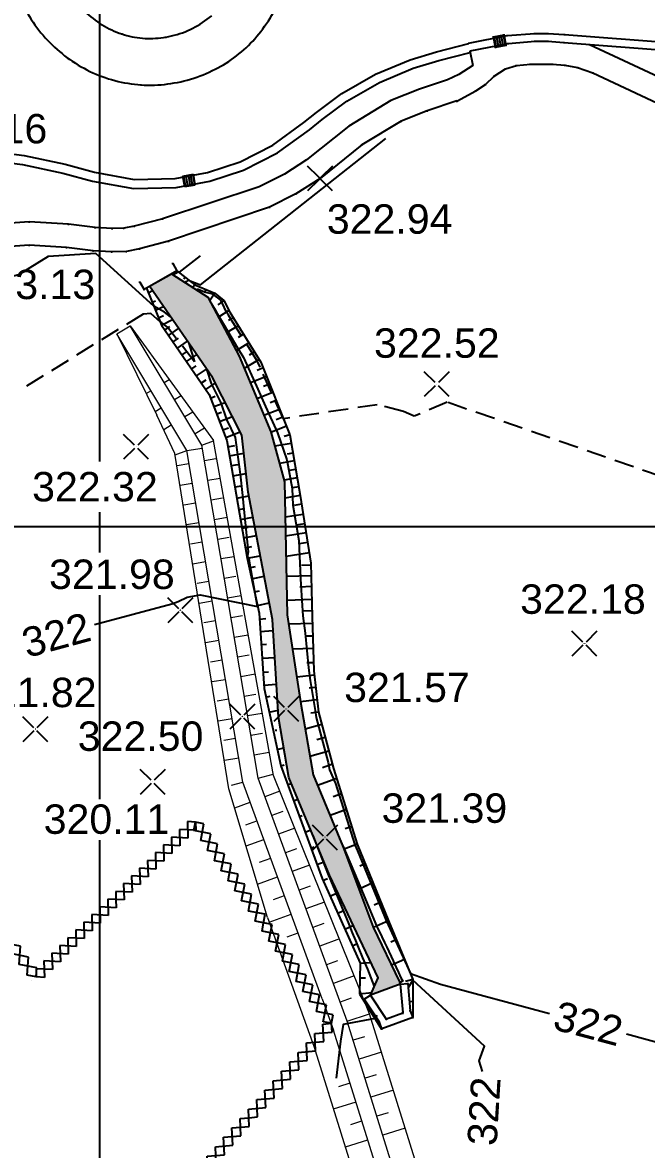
# Model space of a CAD drawing. Extents: x 109417 to 110207, y -57085 to -56659.
# Drawn here: x 109697 to 109736.8, y -56916.4 to -56844.6 of the extents above; entities that cross this region are included whole.
import ezdxf
from ezdxf.enums import TextEntityAlignment as Align

# ---------------------------------------------------------------- set-up
doc = ezdxf.new("R2010")
doc.units = 0
doc.header["$MEASUREMENT"] = 0
doc.linetypes.add('TRATTEGGIATA2', pattern=[0.375, 0.25, -0.125])
for name, color, linetype in [('Bati', 7, 'Continuous'), ('Canalisation', 7, 'Continuous'), ('CLOTURE', 7, 'Continuous'), ('colore lago', 131, 'Continuous'), ('Contorno lago', 150, 'Continuous'), ('Coordinate', 2, 'Continuous'), ('Curve livello', 2, 'Continuous'), ('curve livello 1m', 2, 'Continuous'), ('LIN010CO', 2, 'Continuous'), ('LIN018CO', 6, 'Continuous'), ('LIN035CO', 1, 'Continuous'), ('LINCOLO-ROSSO-025', 10, 'Continuous'), ('LINCOLO-ROSSO-050', 20, 'Continuous'), ('TEXT035', 1, 'Continuous'), ('Voirie', 7, 'Continuous')]:
    doc.layers.add(name, color=color, linetype=linetype)
doc.styles.add('ARIAL', font='arial.ttf')

# ---------------------------------------------------------------- blocks, each defined once
blk = doc.blocks.new('GRILLAGE')
at = {"color": 0}
for p, q in [((0, 0.385), (0, 0.385)), ((0, 0), (0.385, 0.385)), ((0, 0), (0.385, -0.385)), ((0.385, 0.385), (1.16, -0.385)), ((0.385, -0.385), (1.16, 0.385)), ((1.16, -0.385), (1.93, 0.385)), ((1.16, 0.385), (1.93, -0.385)), ((1.93, 0.385), (2.705, -0.385)), ((1.93, -0.385), (2.705, 0.385)), ((2.705, -0.385), (3.475, 0.385)), ((2.705, 0.385), (3.475, -0.385)), ((3.475, 0.385), (4.255, -0.385)), ((3.475, -0.385), (4.255, 0.385)), ((4.255, -0.385), (5.025, 0.385)), ((4.255, 0.385), (5.025, -0.385)), ((5.025, 0.385), (5.8, -0.385)), ((5.025, -0.385), (5.8, 0.385)), ((5.8, -0.385), (6.57, 0.385)), ((5.8, 0.385), (6.57, -0.385)), ((6.57, 0.385), (7.345, -0.385)), ((6.57, -0.385), (7.345, 0.385)), ((7.345, 0.385), (7.73, 0)), ((7.345, -0.385), (7.73, 0))]:
    blk.add_line(p, q, dxfattribs=at)
blk = doc.blocks.new('INVISIBLE')
at = {"color": 0}
for p, q in [((-0.037, 0), (0.037, 0)), ((0, -0.037), (0, 0.037))]:
    blk.add_line(p, q, dxfattribs=at)
at = {"flags": 1}
for tag, p in [('POINTNUMBER', (0, 0)), ('COMMENT', (0, -1.25))]:
    blk.add_attdef(tag, p, '', height=1, dxfattribs=at)
blk = doc.blocks.new('XCROSS')
at = {"color": 0}
for p, q in [((-0.375, -0.375), (0.375, 0.375)), ((0.375, -0.375), (-0.375, 0.375))]:
    blk.add_line(p, q, dxfattribs=at)
at = {"flags": 1}
for tag, p in [('POINTNUMBER', (0, 0)), ('COMMENT', (0, -1.25))]:
    blk.add_attdef(tag, p, '', height=1, dxfattribs=at)
blk = doc.blocks.new('quote')
at = {"layer": 'LIN018CO'}
for p, q in [((0.0007, 0.0007), (-0.0007, -0.0007)), ((0.0007, -0.0007), (-0.0007, 0.0007))]:
    blk.add_line(p, q, dxfattribs=at)
at = {"layer": 'LIN035CO'}
for p, q in [((-0.0133, 0.0133), (-0.1061, 0.1061)), ((0.1061, 0.1061), (0.0133, 0.0133)), ((-0.0133, -0.0133), (-0.1061, -0.1061)), ((0.1061, -0.1061), (0.0133, -0.0133))]:
    blk.add_line(p, q, dxfattribs=at)
at = {"layer": 'TEXT035', "style": 'ARIAL'}
blk.add_attdef('VALORE', text='', height=0.25, dxfattribs=at).set_placement((0, 0.3299), align=Align.CENTER)
blk = doc.blocks.new('quoteR')
at = {"layer": 'LIN018CO'}
for p, q in [((0.005, 0.005), (-0.005, -0.005)), ((0.005, -0.005), (-0.005, 0.005))]:
    blk.add_line(p, q, dxfattribs=at)
at = {"layer": 'LINCOLO-ROSSO-025'}
for p, q in [((-0.1, 0.1), (-0.795, 0.795)), ((0.795, 0.795), (0.1, 0.1)), ((-0.1, -0.1), (-0.795, -0.795)), ((0.795, -0.795), (0.1, -0.1))]:
    blk.add_line(p, q, dxfattribs=at)
at = {"layer": 'LINCOLO-ROSSO-025', "style": 'ARIAL'}
blk.add_attdef('VALORE', text='', height=1.875, dxfattribs=at).set_placement((0, 2.474), align=Align.CENTER)

msp = doc.modelspace()

# ---------------------------------------------------------------- hatches: boundary and pattern name
at = {"layer": 'colore lago', "linetype": 'Continuous', "lineweight": 0}
msp.add_hatch(color=256, dxfattribs=at).paths.add_polyline_path([(109706.466, -56860.615), (109705.069, -56861.408), (109709.079, -56867.231), (109710.956, -56870.894), (109711.352, -56874.523), (109712.9, -56882.652), (109713.291, -56888.869), (109713.946, -56892.723), (109716.555, -56898.933), (109719.641, -56905.487), (109719.166, -56906.588), (109721.059, -56905.888), (109720.999, -56905.74), (109719.335, -56902.254), (109717.423, -56897.162), (109715.505, -56892.548), (109714.721, -56888.019), (109713.851, -56882.347), (109713.676, -56873.873), (109712.794, -56870.677), (109710.787, -56865.862), (109708.792, -56862.104)])

# ---------------------------------------------------------------- linework, layer by layer
at = {"layer": 'Bati', "linetype": 'Continuous'}
for p, q in [((109706.814, -56860.418, 323.564), (109704.723, -56861.604, 323.57)), ((109706.552, -56859.957, 323.564), (109706.814, -56860.418, 323.564)), ((109704.461, -56861.143, 323.57), (109704.723, -56861.604, 323.57)), ((109721.059, -56905.888, 321.748), (109721.537, -56905.848, 321.748)), ((109721.059, -56905.888, 321.748), (109721.211, -56907.697, 322.613)), ((109721.537, -56905.848, 321.748), (109721.683, -56907.586, 322.613)), ((109718.765, -56906.852, 321.718), (109719.166, -56906.588, 321.718)), ((109719.729, -56908.316, 322.62), (109718.765, -56906.852, 321.718)), ((109720.161, -56908.099, 322.62), (109719.166, -56906.588, 321.718)), ((109721.227, -56907.737, 322.619), (109720.17, -56908.124, 322.619)), ((109721.211, -56907.697, 322.613), (109721.227, -56907.737, 322.619)), ((109721.683, -56907.586, 322.613), (109721.855, -56908.019, 322.619)), ((109719.884, -56908.739, 322.619), (109719.729, -56908.316, 322.62)), ((109721.855, -56908.019, 322.619), (109719.884, -56908.739, 322.619)), ((109720.17, -56908.124, 322.619), (109720.161, -56908.099, 322.62))]:
    msp.add_line(p, q, dxfattribs=at)
at = {"layer": 'Canalisation', "linetype": 'Continuous'}
for p, q in [((109727.004, -56845.507), (109727.672, -56845.379)), ((109727.8, -56846.047), (109727.672, -56845.379)), ((109727.132, -56846.175), (109727.004, -56845.507)), ((109727.063, -56845.547), (109727.632, -56845.438)), ((109727.172, -56846.117), (109727.063, -56845.547)), ((109727.132, -56846.175), (109727.8, -56846.047)), ((109727.742, -56846.007), (109727.172, -56846.117)), ((109727.185, -56845.523), (109727.295, -56846.093)), ((109727.348, -56845.492), (109727.457, -56846.062)), ((109727.495, -56845.464), (109727.604, -56846.034)), ((109727.632, -56845.438), (109727.742, -56846.007)), ((109707.201, -56854.381), (109707.871, -56854.263)), ((109707.319, -56855.051), (109707.201, -56854.381)), ((109707.259, -56854.422), (109707.83, -56854.321)), ((109707.36, -56854.993), (109707.259, -56854.422)), ((109707.382, -56854.4), (109707.483, -56854.971)), ((109707.545, -56854.371), (109707.646, -56854.942)), ((109707.693, -56854.345), (109707.793, -56854.916)), ((109707.83, -56854.321), (109707.931, -56854.892)), ((109707.989, -56854.933), (109707.871, -56854.263)), ((109707.319, -56855.051), (109707.989, -56854.933)), ((109707.931, -56854.892), (109707.36, -56854.993))]:
    msp.add_line(p, q, dxfattribs=at)
at = {"layer": 'Contorno lago', "linetype": 'Continuous', "elevation": 322.711, "flags": 128}
msp.add_lwpolyline([(109714.721, -56888.019), (109715.505, -56892.548), (109717.423, -56897.162), (109719.335, -56902.254), (109720.999, -56905.74), (109721.059, -56905.888), (109719.166, -56906.588), (109719.641, -56905.487), (109716.555, -56898.933), (109713.946, -56892.723), (109713.291, -56888.869), (109712.9, -56882.652), (109711.352, -56874.523), (109710.956, -56870.894), (109709.079, -56867.231), (109705.069, -56861.408), (109706.466, -56860.615), (109708.792, -56862.104), (109710.787, -56865.862), (109712.794, -56870.677), (109713.676, -56873.873), (109713.851, -56882.347)], close=True, dxfattribs=at)
at = {"layer": 'Coordinate'}
for p, q in [((109701.885, -56823.017), (109701.885, -56872.575)), ((109701.885, -56875.796), (109701.885, -56878.379)), ((109850.449, -56876.75), (109586.949, -56876.75)), ((109701.885, -56881.103), (109701.885, -56894.104)), ((109701.885, -56896.72), (109701.885, -56965.162))]:
    msp.add_line(p, q, dxfattribs=at)
at = {"layer": 'Curve livello'}
for points in [[(109707.316, -56861.159), (109707.411, -56861.105), (109707.554, -56861.006), (109708.323, -56861.308), (109720.13, -56851.982)], [(109706.403, -56863.345), (109706.025, -56863.058), (109705.337, -56862.673), (109701.639, -56859.322), (109698.6, -56859.511), (109696.72, -56860.671), (109694.559, -56861.24), (109691.717, -56862.175), (109690.232, -56862.865), (109688.723, -56863.565), (109687.791, -56864.112), (109685.204, -56864.497), (109684.466, -56864.931), (109682.622, -56864.362)], [(109706.564, -56860.678), (109706.886, -56860.493), (109706.902, -56860.482), (109706.99, -56860.516), (109708.328, -56859.459)], [(109719.406, -56906.031), (109718.978, -56904.935), (109718.68, -56904.213), (109718.393, -56903.529), (109718.219, -56903.105), (109718.016, -56902.615), (109717.789, -56902.073), (109716.647, -56899.299), (109716.504, -56898.957), (109715.494, -56896.408)], [(109717.189, -56896.599), (109717.419, -56897.13), (109717.429, -56897.161), (109718.372, -56899.37), (109718.623, -56899.98), (109719.548, -56902.166), (109719.883, -56902.876), (109720.051, -56903.232), (109720.135, -56903.41), (109720.197, -56903.524), (109720.597, -56904.404), (109720.619, -56904.464), (109720.94, -56905.143), (109721.1, -56905.482), (109721.217, -56905.704), (109721.023, -56905.8)]]:
    msp.add_lwpolyline(points, dxfattribs=at)
at = {"layer": 'Curve livello', "color": 7, "linetype": 'Continuous'}
for points in [[(109735.481, -56909.067), (109737.873, -56909.707), (109739.807, -56910.191), (109739.988, -56909.946), (109740.166, -56909.619), (109740.251, -56909.462), (109740.334, -56909.31), (109739.093, -56893.75), (109739.141, -56892.841), (109742.029, -56887.588), (109751.126, -56878.845), (109753.276, -56878.148), (109756.904, -56871.993), (109757.793, -56870.841), (109761.814, -56869.188), (109765.497, -56868.828), (109766.811, -56868.463), (109771.374, -56866.019), (109775.612, -56863.402), (109777.897, -56861.575)], [(109709.012, -56862.519), (109709.31, -56863.017), (109709.323, -56863.044), (109709.827, -56863.895), (109710.671, -56865.322), (109711.061, -56865.939), (109711.886, -56867.768), (109712.474, -56869.071), (109713.231, -56870.748), (109713.834, -56872.471), (109714.167, -56874.302), (109714.205, -56875.363), (109714.588, -56877.605), (109714.633, -56878.62), (109714.716, -56880.46), (109714.853, -56882.416), (109714.995, -56883.521), (109715.208, -56885.72), (109715.314, -56886.532), (109715.625, -56888.454), (109715.704, -56888.884), (109716.462, -56891.768), (109716.547, -56892.23), (109716.925, -56893.101), (109718.163, -56897.008), (109718.328, -56897.395), (109720.047, -56901.571), (109720.187, -56901.901), (109720.237, -56902.008), (109720.263, -56902.062), (109720.275, -56902.089), (109720.285, -56902.106), (109721.698, -56905.218), (109723.625, -56905.897), (109730.574, -56907.755)], [(109726.307, -56911.459), (109726.095, -56910.783), (109726.417, -56909.849), (109721.856, -56905.637), (109721.573, -56906.078)], [(109719.59, -56907.898), (109719.447, -56908.082), (109717.425, -56908.473), (109717.252, -56909.52), (109716.965, -56911.882)]]:
    msp.add_lwpolyline(points, dxfattribs=at)
at = {"layer": 'Curve livello', "color": 7}
msp.add_lwpolyline([(109701.56, -56882.971), (109706.498, -56881.639), (109706.889, -56881.506), (109707.468, -56881.221), (109708.299, -56881.078), (109711.96, -56881.811), (109711.438, -56878.952), (109711.416, -56878.719), (109711.317, -56878.716), (109711.381, -56878.343), (109711.096, -56875.632), (109711.019, -56874.746), (109710.879, -56873.376), (109710.56, -56871.039), (109710.011, -56869.936), (109709.606, -56868.787), (109709.011, -56867.604), (109708.748, -56866.751)], dxfattribs=at)
at = {"layer": 'curve livello 1m', "color": 152, "linetype": 'TRATTEGGIATA2', "ltscale": 5}
for points in [[(109741.149, -56872.749), (109739.459, -56874.145), (109724.041, -56868.797), (109721.951, -56869.684), (109721.257, -56869.382), (109719.579, -56868.956), (109713.605, -56869.85), (109712.117, -56866.553), (109711.954, -56866.192), (109710.291, -56863.559), (109710.102, -56863.238), (109709.988, -56863.047), (109709.706, -56862.457), (109709.594, -56862.27), (109709.116, -56861.909), (109708.585, -56861.773), (109708.126, -56861.599), (109708.069, -56861.641)], [(109707.576, -56865.048), (109707.934, -56866.213), (109706.211, -56864.012), (109705.86, -56863.744), (109705.75, -56863.683), (109705.159, -56863.148), (109704.674, -56863.178), (109697.14, -56867.824)]]:
    msp.add_lwpolyline(points, dxfattribs=at)
at = {"layer": 'LIN010CO', "linetype": 'Continuous'}
for p, q in [((109706.819, -56860.415, 323.564), (109707.949, -56861.323, 322.697)), ((109707.334, -56860.828, 323.169), (109707.251, -56860.957, 323.169)), ((109704.868, -56861.522, 323.57), (109705.828, -56863.875, 322.405)), ((109704.992, -56861.827, 323.419), (109705.259, -56861.684, 323.488)), ((109707.949, -56861.323, 322.697), (109707.84, -56861.494, 322.652)), ((109707.949, -56861.323, 322.697), (109709.225, -56861.843, 322.662)), ((109708.652, -56861.609, 322.678), (109708.578, -56861.773, 322.678)), ((109709.225, -56861.843, 322.662), (109708.941, -56862.293, 322.013)), ((109709.225, -56861.843, 322.662), (109709.807, -56862.314, 322.628)), ((109705.234, -56862.42, 323.125), (109705.456, -56862.327, 323.125)), ((109709.807, -56862.314, 322.628), (109709.423, -56862.583, 322.628)), ((109709.807, -56862.314, 322.628), (109710.181, -56863.048, 322.645)), ((109705.438, -56862.919, 322.878), (109705.962, -56862.705, 323.188)), ((109705.641, -56863.415, 322.633), (109705.955, -56863.265, 322.633)), ((109710.129, -56862.946, 322.643), (109709.462, -56863.365, 321.961)), ((109710.181, -56863.048, 322.645), (109712.173, -56866.254, 322.623)), ((109705.828, -56863.875, 322.405), (109706.527, -56863.525, 322.947)), ((109705.828, -56863.875, 322.405), (109708.882, -56868.301, 322.264)), ((109706.049, -56864.194, 322.395), (109706.364, -56863.977, 322.395)), ((109710.724, -56863.921, 322.639), (109710.05, -56864.34, 322.639)), ((109710.404, -56863.407, 322.643), (109710.102, -56863.595, 322.643)), ((109706.282, -56864.533, 322.384), (109706.919, -56864.094, 322.78)), ((109706.575, -56864.957, 322.371), (109706.921, -56864.717, 322.371)), ((109711.057, -56864.458, 322.635), (109710.723, -56864.665, 322.635)), ((109706.848, -56865.352, 322.358), (109707.483, -56864.914, 322.54)), ((109711.403, -56865.014, 322.632), (109710.601, -56865.512, 321.863)), ((109707.142, -56865.779, 322.344), (109707.437, -56865.576, 322.344)), ((109707.437, -56866.206, 322.331), (109708.072, -56865.768, 322.289)), ((109712.064, -56866.077, 322.624), (109711.112, -56866.641, 321.83)), ((109711.754, -56865.579, 322.628), (109711.413, -56865.791, 322.628)), ((109707.761, -56866.676, 322.316), (109708.049, -56866.477, 322.316)), ((109708.069, -56867.122, 322.302), (109708.703, -56866.685, 322.019)), ((109712.315, -56866.61, 322.611), (109711.924, -56866.766, 322.611)), ((109712.173, -56866.254, 322.623), (109714.013, -56870.874, 322.465)), ((109708.379, -56867.571, 322.287), (109708.676, -56867.366, 322.287)), ((109708.663, -56867.983, 322.274), (109709.255, -56867.574, 321.857)), ((109712.534, -56867.159, 322.592), (109711.499, -56867.571, 321.809)), ((109712.727, -56867.644, 322.575), (109712.339, -56867.798, 322.575)), ((109708.882, -56868.301, 322.264), (109710, -56871.245, 322.225)), ((109712.937, -56868.171, 322.557), (109711.919, -56868.577, 321.787)), ((109708.968, -56868.528, 322.261), (109709.265, -56868.415, 322.261)), ((109709.177, -56869.078, 322.254), (109709.888, -56868.808, 321.851)), ((109713.139, -56868.68, 322.54), (109712.765, -56868.829, 322.54)), ((109709.351, -56869.535, 322.248), (109709.652, -56869.421, 322.248)), ((109709.535, -56870.02, 322.241), (109710.35, -56869.71, 321.847)), ((109713.366, -56869.25, 322.521), (109712.365, -56869.648, 321.763)), ((109713.566, -56869.752, 322.503), (109713.134, -56869.924, 322.503)), ((109709.741, -56870.563, 322.234), (109710.105, -56870.425, 322.234)), ((109713.797, -56870.332, 322.484), (109712.808, -56870.726, 321.738)), ((109709.925, -56871.047, 322.228), (109710.854, -56870.694, 321.842)), ((109710, -56871.245, 322.225), (109711.301, -56878.74, 322.043)), ((109714.013, -56870.874, 322.465), (109713.662, -56870.988, 322.465)), ((109714.013, -56870.874, 322.465), (109714.679, -56874.749, 322.426)), ((109710.068, -56871.638, 322.215), (109710.506, -56871.562, 322.215)), ((109714.108, -56871.424, 322.459), (109713.05, -56871.605, 321.697)), ((109710.168, -56872.213, 322.202), (109711.083, -56872.054, 321.853)), ((109714.298, -56872.534, 322.448), (109713.352, -56872.696, 321.646)), ((109714.214, -56872.042, 322.453), (109713.85, -56872.104, 322.453)), ((109710.277, -56872.84, 322.186), (109710.692, -56872.768, 322.186)), ((109710.389, -56873.487, 322.171), (109711.223, -56873.342, 321.867)), ((109714.392, -56873.078, 322.443), (109713.967, -56873.151, 322.443)), ((109714.484, -56873.615, 322.437), (109713.645, -56873.759, 321.597)), ((109710.513, -56874.199, 322.153), (109710.928, -56874.127, 322.153)), ((109710.635, -56874.904, 322.136), (109711.4, -56874.772, 321.87)), ((109714.679, -56874.749, 322.426), (109713.698, -56874.918, 321.578)), ((109714.582, -56874.181, 322.432), (109714.189, -56874.248, 322.432)), ((109714.679, -56874.749, 322.426), (109715.363, -56879.048, 322.39)), ((109714.767, -56875.304, 322.421), (109714.29, -56875.386, 322.421)), ((109710.761, -56875.627, 322.119), (109711.123, -56875.564, 322.119)), ((109710.872, -56876.266, 322.103), (109711.658, -56876.129, 321.822)), ((109714.87, -56875.949, 322.416), (109713.723, -56876.131, 321.562)), ((109710.97, -56876.831, 322.089), (109711.353, -56876.765, 322.089)), ((109714.966, -56876.549, 322.411), (109714.421, -56876.635, 322.411)), ((109711.075, -56877.435, 322.075), (109711.88, -56877.295, 321.78)), ((109715.057, -56877.124, 322.406), (109713.748, -56877.333, 321.546)), ((109711.186, -56878.075, 322.059), (109711.6, -56878.003, 322.059)), ((109715.259, -56878.394, 322.395), (109713.774, -56878.63, 321.529)), ((109715.155, -56877.739, 322.401), (109714.61, -56877.825, 322.401)), ((109711.301, -56878.74, 322.043), (109712.128, -56878.596, 321.734)), ((109711.301, -56878.74, 322.043), (109712.052, -56882.243, 321.994)), ((109715.363, -56879.048, 322.39), (109715.448, -56882.457, 322.31)), ((109711.433, -56879.354, 322.034), (109711.818, -56879.271, 322.034)), ((109715.383, -56879.86, 322.371), (109713.801, -56879.909, 321.512)), ((109715.367, -56879.191, 322.387), (109714.756, -56879.21, 322.387)), ((109711.584, -56880.058, 322.025), (109712.374, -56879.889, 321.688)), ((109715.401, -56880.552, 322.355), (109714.655, -56880.575, 322.355)), ((109711.761, -56880.886, 322.013), (109712.081, -56880.818, 322.013)), ((109711.947, -56881.754, 322.001), (109712.698, -56881.593, 321.628)), ((109715.421, -56881.38, 322.335), (109713.832, -56881.429, 321.491)), ((109712.052, -56882.243, 321.994), (109712.372, -56887.041, 321.968)), ((109712.077, -56882.62, 321.992), (109712.478, -56882.593, 321.992)), ((109715.439, -56882.102, 322.318), (109714.801, -56882.122, 322.318)), ((109715.448, -56882.457, 322.31), (109715.556, -56885.923, 322.183)), ((109712.13, -56883.413, 321.988), (109712.945, -56883.358, 321.588)), ((109715.462, -56882.898, 322.294), (109713.943, -56882.945, 321.487)), ((109715.487, -56883.7, 322.264), (109714.99, -56883.715, 322.264)), ((109712.185, -56884.239, 321.983), (109712.521, -56884.217, 321.983)), ((109715.512, -56884.502, 322.235), (109714.188, -56884.544, 321.508)), ((109712.244, -56885.118, 321.978), (109713.052, -56885.064, 321.582)), ((109715.54, -56885.404, 322.202), (109715.102, -56885.418, 322.202)), ((109712.303, -56886.002, 321.974), (109712.645, -56885.979, 321.974)), ((109715.586, -56886.195, 322.175), (109714.46, -56886.317, 321.531)), ((109715.556, -56885.923, 322.183), (109715.841, -56888.558, 322.107)), ((109712.358, -56886.829, 321.969), (109713.16, -56886.779, 321.577)), ((109712.372, -56887.041, 321.968), (109713.445, -56891.983, 321.878)), ((109715.671, -56886.987, 322.152), (109715.251, -56887.032, 322.152)), ((109712.492, -56887.593, 321.958), (109712.764, -56887.535, 321.958)), ((109715.756, -56887.772, 322.13), (109714.701, -56887.886, 321.551)), ((109712.701, -56888.555, 321.94), (109713.264, -56888.432, 321.571)), ((109715.841, -56888.558, 322.107), (109715.359, -56888.61, 322.107)), ((109715.841, -56888.558, 322.107), (109716.808, -56892.15, 322.118)), ((109716.054, -56889.348, 322.109), (109715, -56889.632, 321.544)), ((109716.277, -56890.178, 322.112), (109715.747, -56890.321, 322.112)), ((109713.215, -56890.924, 321.897), (109713.625, -56890.835, 321.555)), ((109716.511, -56891.044, 322.115), (109715.301, -56891.37, 321.535)), ((109713.445, -56891.983, 321.878), (109713.652, -56891.907, 321.878)), ((109713.445, -56891.983, 321.878), (109716.069, -56899.158, 321.74)), ((109716.733, -56891.87, 322.117), (109716.09, -56892.105, 322.117)), ((109717.006, -56892.781, 322.116), (109715.787, -56893.226, 321.524)), ((109716.808, -56892.15, 322.118), (109718.318, -56896.976, 322.106)), ((109713.881, -56893.174, 321.855), (109714.102, -56893.093, 321.537)), ((109714.256, -56894.201, 321.835), (109714.526, -56894.102, 321.526)), ((109717.312, -56893.759, 322.114), (109716.784, -56893.952, 322.114)), ((109717.623, -56894.753, 322.112), (109716.58, -56895.134, 321.51)), ((109714.624, -56895.205, 321.816), (109714.805, -56895.139, 321.816)), ((109714.986, -56896.195, 321.797), (109715.349, -56896.063, 321.504)), ((109717.962, -56895.837, 322.109), (109717.551, -56895.987, 322.109)), ((109718.318, -56896.976, 322.106), (109717.473, -56897.294, 321.492)), ((109718.318, -56896.976, 322.106), (109720.3, -56901.854, 322.089)), ((109715.36, -56897.218, 321.777), (109715.562, -56897.144, 321.777)), ((109715.745, -56898.271, 321.757), (109716.206, -56898.103, 321.481)), ((109718.821, -56898.213, 322.102), (109718.468, -56898.373, 322.102)), ((109716.069, -56899.158, 321.74), (109718.508, -56904.543, 321.651)), ((109716.125, -56899.282, 321.738), (109716.407, -56899.154, 321.738)), ((109719.315, -56899.429, 322.097), (109718.426, -56899.832, 321.411)), ((109716.577, -56900.278, 321.721), (109717.081, -56900.05, 321.44)), ((109719.814, -56900.658, 322.093), (109719.392, -56900.85, 322.093)), ((109717.068, -56901.363, 321.704), (109717.386, -56901.219, 321.704)), ((109720.3, -56901.854, 322.089), (109719.35, -56902.284, 321.333)), ((109720.3, -56901.854, 322.089), (109721.856, -56905.598, 321.99)), ((109717.529, -56902.382, 321.687), (109718.065, -56902.139, 321.381)), ((109718.009, -56903.442, 321.669), (109718.275, -56903.321, 321.669)), ((109720.8, -56903.056, 322.057), (109720.459, -56903.211, 322.057)), ((109718.508, -56904.543, 321.651), (109718.464, -56906.511, 321.569)), ((109718.508, -56904.543, 321.651), (109719.183, -56904.514, 321.314)), ((109721.322, -56904.313, 322.024), (109720.496, -56904.686, 321.333)), ((109718.487, -56905.498, 321.611), (109718.847, -56905.498, 321.611)), ((109721.856, -56905.598, 321.99), (109721.385, -56905.713, 321.99)), ((109721.856, -56905.598, 321.99), (109721.854, -56908.019, 322.619)), ((109718.464, -56906.511, 321.569), (109719.233, -56906.433, 321.657)), ((109718.464, -56906.511, 321.569), (109719.866, -56908.753, 322.184)), ((109721.855, -56907.005, 322.356), (109721.636, -56907.024, 322.333))]:
    msp.add_line(p, q, dxfattribs=at)
at = {"layer": 'LINCOLO-ROSSO-025', "linetype": 'Continuous', "lineweight": 0}
for p, q in [((109703.835, -56863.926, 322.711), (109709.139, -56871.231, 322.711)), ((109702.978, -56864.441, 322.711), (109705.544, -56869.621, 322.711)), ((109706.33, -56867.361, 322.711), (109706.011, -56867.552, 322.711)), ((109704.861, -56868.243, 322.711), (109705.154, -56868.067, 322.711)), ((109707.078, -56868.392, 322.711), (109706.664, -56868.64, 322.711)), ((109705.426, -56869.383, 322.711), (109705.807, -56869.155, 322.711)), ((109707.826, -56869.422, 322.711), (109707.317, -56869.728, 322.711)), ((109705.972, -56870.535, 322.711), (109706.459, -56870.242, 322.711)), ((109708.574, -56870.453, 322.711), (109707.97, -56870.816, 322.711)), ((109706.706, -56872.157, 322.711), (109707.444, -56871.884, 322.711)), ((109707.444, -56871.884, 322.711), (109708.43, -56871.717, 322.711)), ((109708.399, -56871.531, 322.711), (109709.144, -56871.256, 322.711)), ((109709.308, -56872.411, 322.711), (109708.569, -56872.536, 322.711)), ((109706.843, -56872.828, 322.711), (109707.583, -56872.703, 322.711)), ((109707.017, -56874.085, 322.711), (109707.794, -56873.954, 322.711)), ((109709.573, -56873.653, 322.711), (109708.78, -56873.787, 322.711)), ((109707.266, -56875.33, 322.711), (109708.006, -56875.205, 322.711)), ((109709.731, -56874.913, 322.711), (109708.992, -56875.038, 322.711)), ((109710.021, -56876.15, 322.711), (109709.203, -56876.289, 322.711)), ((109707.421, -56876.59, 322.711), (109708.217, -56876.455, 322.711)), ((109707.689, -56877.831, 322.711), (109708.429, -56877.706, 322.711)), ((109710.154, -56877.414, 322.711), (109709.415, -56877.539, 322.711)), ((109707.825, -56879.095, 322.711), (109708.64, -56878.957, 322.711)), ((109710.469, -56878.648, 322.711), (109709.626, -56878.79, 322.711)), ((109708.112, -56880.333, 322.711), (109708.852, -56880.208, 322.711)), ((109710.577, -56879.916, 322.711), (109709.838, -56880.041, 322.711)), ((109710.917, -56881.145, 322.711), (109710.049, -56881.292, 322.711)), ((109708.229, -56881.6, 322.711), (109709.063, -56881.459, 322.711)), ((109708.535, -56882.834, 322.711), (109709.275, -56882.709, 322.711)), ((109711, -56882.418, 322.711), (109710.261, -56882.543, 322.711)), ((109708.633, -56884.104, 322.711), (109709.486, -56883.96, 322.711)), ((109711.364, -56883.643, 322.711), (109710.472, -56883.793, 322.711)), ((109708.958, -56885.336, 322.711), (109709.698, -56885.211, 322.711)), ((109711.423, -56884.919, 322.711), (109710.684, -56885.044, 322.711)), ((109711.812, -56886.14, 322.711), (109710.895, -56886.295, 322.711)), ((109709.037, -56886.609, 322.711), (109709.909, -56886.462, 322.711)), ((109709.381, -56887.838, 322.711), (109710.121, -56887.713, 322.711)), ((109711.846, -56887.421, 322.711), (109711.107, -56887.546, 322.711)), ((109709.441, -56889.114, 322.711), (109710.332, -56888.963, 322.711)), ((109712.26, -56888.637, 322.711), (109711.318, -56888.797, 322.711)), ((109712.269, -56889.922, 322.711), (109711.53, -56890.047, 322.711)), ((109709.804, -56890.339, 322.711), (109710.544, -56890.214, 322.711)), ((109712.708, -56891.135, 322.711), (109711.741, -56891.298, 322.711)), ((109709.845, -56891.619, 322.711), (109710.755, -56891.465, 322.711)), ((109711.987, -56892.751, 322.711), (109712.952, -56892.495, 322.711)), ((109710.288, -56893.202, 322.711), (109711.016, -56893.009, 322.711)), ((109713.375, -56893.593, 322.711), (109712.424, -56893.942, 322.711)), ((109710.5, -56894.648, 322.711), (109711.485, -56894.287, 322.711)), ((109713.565, -56894.875, 322.711), (109712.861, -56895.133, 322.711)), ((109711.218, -56895.736, 322.711), (109711.922, -56895.478, 322.711)), ((109714.325, -56895.947, 322.711), (109713.298, -56896.324, 322.711)), ((109711.227, -56897.084, 322.711), (109712.359, -56896.669, 322.711)), ((109714.439, -56897.256, 322.711), (109713.735, -56897.515, 322.711)), ((109712.092, -56898.118, 322.711), (109712.796, -56897.859, 322.711)), ((109715.275, -56898.301, 322.711), (109714.172, -56898.706, 322.711)), ((109711.954, -56899.52, 322.711), (109713.233, -56899.05, 322.711)), ((109715.313, -56899.638, 322.711), (109714.609, -56899.897, 322.711)), ((109712.966, -56900.5, 322.711), (109713.67, -56900.241, 322.711)), ((109716.225, -56900.655, 322.711), (109715.046, -56901.088, 322.711)), ((109712.59, -56901.651, 322.711), (109715.649, -56910.149, 322.711)), ((109712.699, -56901.949, 322.711), (109714.107, -56901.432, 322.711)), ((109716.187, -56902.02, 322.711), (109715.483, -56902.278, 322.711)), ((109713.84, -56902.881, 322.711), (109714.544, -56902.623, 322.711)), ((109717.175, -56903.009, 322.711), (109715.92, -56903.469, 322.711)), ((109717.061, -56904.402, 322.711), (109716.357, -56904.66, 322.711)), ((109718.125, -56905.363, 322.711), (109716.794, -56905.851, 322.711)), ((109717.936, -56906.784, 322.711), (109717.231, -56907.042, 322.711)), ((109717.678, -56908.258, 322.711), (109719.099, -56907.776, 322.711)), ((109718.771, -56909.245, 322.711), (109718.056, -56909.469, 322.711)), ((109719.865, -56910.233, 322.711), (109718.433, -56910.68, 322.711)), ((109717.141, -56912.412, 322.711), (109717.857, -56912.189, 322.711)), ((109719.527, -56911.667, 322.711), (109718.811, -56911.891, 322.711)), ((109720.621, -56912.655, 322.711), (109719.189, -56913.102, 322.711)), ((109716.803, -56913.846, 322.711), (109718.235, -56913.399, 322.711)), ((109720.283, -56914.089, 322.711), (109719.567, -56914.313, 322.711)), ((109717.896, -56914.834, 322.711), (109718.612, -56914.61, 322.711)), ((109721.377, -56915.077, 322.711), (109719.945, -56915.523, 322.711)), ((109717.558, -56916.268, 322.711), (109718.99, -56915.821, 322.711))]:
    msp.add_line(p, q, dxfattribs=at)
at = {"layer": 'LINCOLO-ROSSO-025', "linetype": 'Continuous', "lineweight": 0, "elevation": 322.711, "flags": 128}
for points in [[(109712.59, -56901.651), (109710.137, -56893.433), (109706.693, -56872.075), (109705.544, -56869.621)], [(109586.708, -56962.773), (109588.31, -56962.881), (109605.073, -56969.446), (109617.042, -56973.833), (109643.835, -56980.156), (109675.999, -56982.44), (109707.416, -56981.279), (109728.748, -56938.697), (109719.099, -56907.776), (109712.968, -56892.585), (109709.139, -56871.231), (109709.139, -56871.231)], [(109588.706, -56960.668), (109588.706, -56960.668), (109605.525, -56966.669), (109617.987, -56970.894), (109644.405, -56976.186), (109676.067, -56978.435), (109704.901, -56977.369), (109724.448, -56938.348), (109715.649, -56910.149)]]:
    msp.add_lwpolyline(points, dxfattribs=at)
at = {"layer": 'LINCOLO-ROSSO-050', "linetype": 'Continuous', "lineweight": 0}
for p, q in [((109702.978, -56864.441, 322.711), (109703.835, -56863.926, 322.711)), ((109716.084, -56906.817, 322.711), (109716.808, -56908.827, 322.711))]:
    msp.add_line(p, q, dxfattribs=at)
at = {"layer": 'LINCOLO-ROSSO-050', "linetype": 'Continuous', "lineweight": 0, "elevation": 322.711, "flags": 128}
for points in [[(109581.044, -56962.149), (109588.414, -56962.344), (109604.851, -56968.482), (109617.32, -56972.855), (109644.049, -56978.667), (109676.024, -56980.938), (109706.473, -56979.813), (109727.135, -56938.566), (109717.678, -56908.258), (109711.987, -56892.751), (109708.399, -56871.531), (109703.835, -56863.926)], [(109716.084, -56906.817), (109711.016, -56893.009), (109707.444, -56871.884), (109702.978, -56864.441)], [(109581.07, -56961.149), (109588.608, -56961.349), (109605.191, -56967.542), (109617.593, -56971.891), (109644.191, -56977.675), (109676.041, -56979.937), (109705.844, -56978.835), (109726.061, -56938.479), (109716.808, -56908.827)]]:
    msp.add_lwpolyline(points, dxfattribs=at)
at = {"layer": 'Voirie', "linetype": 'Continuous'}
for p, q in [((109727.866, -56845.428, 322.727), (109729.628, -56845.284, 322.719)), ((109729.628, -56845.284, 322.719), (109730.473, -56845.285, 322.719)), ((109730.473, -56845.285, 322.719), (109731.528, -56845.361, 322.722)), ((109731.528, -56845.361, 322.722), (109765.936, -56848.005, 322.646)), ((109723.361, -56846.452, 322.775), (109725.419, -56845.921, 322.747)), ((109725.413, -56845.913, 322.749), (109727.866, -56845.428, 322.727)), ((109725.51, -56846.404, 322.749), (109727.935, -56845.924, 322.727)), ((109727.935, -56845.924, 322.727), (109729.648, -56845.784, 322.719)), ((109729.648, -56845.784, 322.719), (109730.455, -56845.785, 322.719)), ((109730.455, -56845.785, 322.719), (109731.491, -56845.86, 322.722)), ((109731.491, -56845.86, 322.722), (109765.899, -56848.504, 322.646)), ((109733.115, -56845.984, 322.718), (109742.25, -56850.25, 322.862)), ((109721.691, -56846.962, 322.79), (109723.361, -56846.452, 322.775)), ((109723.518, -56847.01, 322.775), (109725.519, -56846.494, 322.751)), ((109725.5, -56846.402, 322.745), (109725.684, -56847.332, 322.805)), ((109719.467, -56847.89, 322.824), (109721.691, -56846.962, 322.79)), ((109719.725, -56848.411, 322.824), (109721.888, -56847.508, 322.79)), ((109721.888, -56847.508, 322.79), (109723.518, -56847.01, 322.775)), ((109725.684, -56847.332, 322.805), (109724.793, -56847.908, 322.847)), ((109727.755, -56847.553, 322.758), (109728.477, -56847.337, 322.755)), ((109728.477, -56847.337, 322.755), (109729.362, -56847.242, 322.754)), ((109729.362, -56847.242, 322.754), (109730.764, -56847.242, 322.755)), ((109730.764, -56847.242, 322.755), (109731.55, -56847.314, 322.759)), ((109731.55, -56847.314, 322.759), (109732.35, -56847.459, 322.77)), ((109732.35, -56847.459, 322.77), (109733.323, -56847.81, 322.779)), ((109717.339, -56849.115, 322.82), (109719.467, -56847.89, 322.824)), ((109724.069, -56848.253, 322.865), (109722.272, -56848.847, 322.881)), ((109724.793, -56847.908, 322.847), (109724.069, -56848.253, 322.865)), ((109726.492, -56848.548, 322.794), (109727.048, -56848.014, 322.774)), ((109727.048, -56848.014, 322.774), (109727.755, -56847.553, 322.758)), ((109733.328, -56847.805, 322.76), (109741.639, -56851.686, 322.862)), ((109717.659, -56849.6, 322.82), (109719.725, -56848.411, 322.824)), ((109722.272, -56848.847, 322.881), (109720.46, -56849.572, 322.899)), ((109724.666, -56849.606, 322.86), (109725.866, -56848.951, 322.826)), ((109725.866, -56848.951, 322.826), (109726.492, -56848.548, 322.794)), ((109715.72, -56850.326, 322.849), (109717.339, -56849.115, 322.82)), ((109716.074, -56850.785, 322.849), (109717.659, -56849.6, 322.82)), ((109720.46, -56849.572, 322.899), (109717.776, -56851.192, 322.919)), ((109724.662, -56849.595, 322.86), (109722.772, -56850.219, 322.881)), ((109714.913, -56850.967, 322.849), (109715.72, -56850.326, 322.849)), ((109722.772, -56850.219, 322.881), (109721.113, -56850.883, 322.899)), ((109712.928, -56852.406, 322.864), (109714.913, -56850.967, 322.849)), ((109715.264, -56851.429, 322.849), (109716.074, -56850.785, 322.849)), ((109721.113, -56850.883, 322.899), (109718.613, -56852.392, 322.919)), ((109713.232, -56852.902, 322.864), (109715.264, -56851.429, 322.849)), ((109717.776, -56851.192, 322.919), (109715.086, -56853.347, 322.937)), ((109710.839, -56853.472, 322.88), (109712.928, -56852.406, 322.864)), ((109718.613, -56852.392, 322.919), (109715.939, -56854.535, 322.937)), ((109695.007, -56852.801, 323.025), (109697.078, -56853.066, 322.997)), ((109697.078, -56853.066, 322.997), (109699.688, -56853.63, 322.972)), ((109711.062, -56854.009, 322.88), (109713.232, -56852.902, 322.864)), ((109694.989, -56853.383, 323.025), (109696.98, -56853.638, 322.997)), ((109696.98, -56853.638, 322.997), (109699.552, -56854.194, 322.972)), ((109699.688, -56853.63, 322.972), (109701.572, -56854.136, 322.95)), ((109708.773, -56854.145, 322.894), (109710.839, -56853.472, 322.88)), ((109708.917, -56854.708, 322.894), (109711.062, -56854.009, 322.88)), ((109715.086, -56853.347, 322.937), (109713.677, -56854.251, 322.943)), ((109699.552, -56854.194, 322.972), (109701.445, -56854.703, 322.95)), ((109701.445, -56854.703, 322.95), (109704.051, -56855.171, 322.914)), ((109701.572, -56854.136, 322.95), (109704.096, -56854.59, 322.914)), ((109704.096, -56854.59, 322.914), (109706.704, -56854.531, 322.904)), ((109706.704, -56854.531, 322.904), (109708.773, -56854.145, 322.894)), ((109706.764, -56855.11, 322.904), (109708.917, -56854.708, 322.894)), ((109713.677, -56854.251, 322.943), (109712.06, -56855.07, 322.941)), ((109715.939, -56854.535, 322.937), (109714.402, -56855.52, 322.943)), ((109704.051, -56855.171, 322.914), (109706.764, -56855.11, 322.904)), ((109712.06, -56855.07, 322.941), (109705.893, -56857.103, 323.01)), ((109714.402, -56855.52, 322.943), (109712.72, -56856.372, 322.941)), ((109712.72, -56856.372, 322.941), (109706.282, -56858.53, 322.996)), ((109697.392, -56857.302, 323.099), (109694.735, -56857.483, 323.127)), ((109699.903, -56857.45, 323.055), (109697.392, -56857.302, 323.099)), ((109701.607, -56857.665, 323.024), (109699.903, -56857.45, 323.055)), ((109704.096, -56857.568, 323.01), (109703.422, -56857.708, 323.013)), ((109705.911, -56857.097, 322.996), (109704.096, -56857.568, 323.01)), ((109702.685, -56857.73, 323.019), (109701.607, -56857.665, 323.024)), ((109703.422, -56857.708, 323.013), (109702.685, -56857.73, 323.019)), ((109697.398, -56858.785, 323.099), (109694.929, -56858.953, 323.127)), ((109699.767, -56858.925, 323.055), (109697.398, -56858.785, 323.099)), ((109701.47, -56859.139, 323.024), (109699.767, -56858.925, 323.055)), ((109704.432, -56859.01, 323.01), (109703.595, -56859.184, 323.013)), ((109706.282, -56858.53, 322.996), (109704.432, -56859.01, 323.01)), ((109702.662, -56859.211, 323.019), (109701.47, -56859.139, 323.024)), ((109703.595, -56859.184, 323.013), (109702.662, -56859.211, 323.019))]:
    msp.add_line(p, q, dxfattribs=at)
for points in [[(109712.409, -56844.832, 322.944), (109712.531, -56844.661, 322.942), (109712.649, -56844.487, 322.94), (109712.763, -56844.31, 322.939), (109712.873, -56844.131, 322.937), (109712.978, -56843.949, 322.935), (109713.079, -56843.765, 322.933), (109713.176, -56843.578, 322.931), (109713.268, -56843.389, 322.93), (109713.356, -56843.199, 322.928), (109713.439, -56843.006, 322.926), (109713.518, -56842.811, 322.924), (109713.592, -56842.614, 322.922), (109713.662, -56842.416, 322.92), (109713.727, -56842.216, 322.919), (109713.787, -56842.015, 322.917), (109713.842, -56841.812, 322.915), (109713.893, -56841.608, 322.913), (109713.939, -56841.403, 322.911), (109713.98, -56841.197, 322.91), (109714.016, -56840.99, 322.908), (109714.047, -56840.782, 322.906)], [(109697.013, -56843.478, 323.172), (109697.108, -56843.666, 323.167), (109697.207, -56843.852, 323.163), (109697.311, -56844.035, 323.158), (109697.418, -56844.216, 323.153), (109697.53, -56844.395, 323.148), (109697.646, -56844.571, 323.144), (109697.766, -56844.744, 323.139), (109697.89, -56844.914, 323.134), (109698.018, -56845.082, 323.129), (109698.149, -56845.246, 323.124), (109698.285, -56845.407, 323.119), (109698.424, -56845.566, 323.115), (109698.566, -56845.721, 323.11), (109698.713, -56845.872, 323.105), (109698.862, -56846.02, 323.1), (109699.015, -56846.165, 323.095), (109699.172, -56846.306, 323.09), (109699.331, -56846.444, 323.086), (109699.494, -56846.577, 323.081), (109699.66, -56846.707, 323.076), (109699.828, -56846.834, 323.071), (109700, -56846.956, 323.067), (109700.174, -56847.074, 323.062)], [(109700.587, -56843.517, 323.105), (109700.704, -56843.646, 323.1), (109700.824, -56843.771, 323.096), (109700.948, -56843.894, 323.091), (109701.074, -56844.012, 323.086), (109701.205, -56844.128, 323.082), (109701.338, -56844.239, 323.077), (109701.474, -56844.347, 323.072), (109701.614, -56844.451, 323.067), (109701.756, -56844.551, 323.062), (109701.9, -56844.648, 323.058), (109702.048, -56844.74, 323.053), (109702.198, -56844.828, 323.048), (109702.35, -56844.912, 323.043), (109702.505, -56844.991, 323.039), (109702.661, -56845.067, 323.034), (109702.82, -56845.138, 323.029), (109702.981, -56845.204, 323.024), (109703.143, -56845.266, 323.02), (109703.307, -56845.324, 323.015)], [(109706.118, -56845.521, 322.99), (109706.296, -56845.487, 322.988), (109706.472, -56845.448, 322.986), (109706.648, -56845.404, 322.984), (109706.822, -56845.355, 322.982), (109706.994, -56845.3, 322.98), (109707.165, -56845.241, 322.978), (109707.334, -56845.177, 322.976), (109707.502, -56845.108, 322.974), (109707.667, -56845.035, 322.972), (109707.83, -56844.956, 322.97), (109707.99, -56844.873, 322.968), (109708.148, -56844.785, 322.966), (109708.304, -56844.693, 322.964), (109708.457, -56844.596, 322.962), (109708.607, -56844.495, 322.96), (109708.754, -56844.39, 322.958), (109708.897, -56844.28, 322.956), (109709.038, -56844.166, 322.954)], [(109703.307, -56845.324, 323.015), (109703.467, -56845.374, 323.014), (109703.628, -56845.419, 323.012), (109703.79, -56845.46, 323.011), (109703.954, -56845.496, 323.009), (109704.119, -56845.527, 323.008), (109704.284, -56845.554, 323.006), (109704.45, -56845.575, 323.005), (109704.617, -56845.592, 323.003), (109704.784, -56845.603, 323.002), (109704.951, -56845.61, 323), (109705.119, -56845.612, 322.999), (109705.286, -56845.609, 322.997), (109705.454, -56845.601, 322.996), (109705.621, -56845.588, 322.994), (109705.787, -56845.571, 322.993), (109705.953, -56845.548, 322.991), (109706.118, -56845.521, 322.99)], [(109709.071, -56847.661, 322.972), (109709.252, -56847.573, 322.971), (109709.431, -56847.481, 322.969), (109709.607, -56847.384, 322.968), (109709.781, -56847.283, 322.967), (109709.953, -56847.178, 322.966), (109710.122, -56847.07, 322.964), (109710.289, -56846.957, 322.963), (109710.453, -56846.84, 322.962), (109710.614, -56846.719, 322.961), (109710.772, -56846.595, 322.959), (109710.927, -56846.466, 322.958), (109711.078, -56846.334, 322.957), (109711.227, -56846.199, 322.955), (109711.373, -56846.06, 322.954), (109711.515, -56845.918, 322.953), (109711.653, -56845.772, 322.952), (109711.789, -56845.623, 322.95), (109711.92, -56845.471, 322.949), (109712.048, -56845.315, 322.948), (109712.172, -56845.157, 322.947), (109712.293, -56844.996, 322.945), (109712.409, -56844.832, 322.944)], [(109700.174, -56847.074, 323.062), (109700.351, -56847.19, 323.059), (109700.53, -56847.302, 323.056), (109700.713, -56847.41, 323.053), (109700.897, -56847.513, 323.05), (109701.084, -56847.612, 323.047), (109701.274, -56847.706, 323.044), (109701.465, -56847.796, 323.04), (109701.659, -56847.881, 323.037), (109701.855, -56847.962, 323.034), (109702.052, -56848.037, 323.031), (109702.251, -56848.108, 323.028), (109702.452, -56848.175, 323.025), (109702.655, -56848.236, 323.022), (109702.859, -56848.293, 323.019), (109703.064, -56848.344, 323.016), (109703.27, -56848.391, 323.012), (109703.478, -56848.433, 323.009), (109703.686, -56848.469, 323.006), (109703.895, -56848.501, 323.003), (109704.105, -56848.528, 323), (109704.315, -56848.549, 322.997), (109704.526, -56848.566, 322.994)], [(109704.526, -56848.566, 322.994), (109704.739, -56848.577, 322.993), (109704.952, -56848.582, 322.992), (109705.165, -56848.583, 322.991), (109705.378, -56848.578, 322.99), (109705.591, -56848.569, 322.989), (109705.803, -56848.555, 322.988), (109706.015, -56848.535, 322.987), (109706.227, -56848.511, 322.986), (109706.438, -56848.482, 322.985), (109706.648, -56848.448, 322.984), (109706.857, -56848.408, 322.983), (109707.066, -56848.364, 322.982), (109707.273, -56848.315, 322.981), (109707.479, -56848.262, 322.98), (109707.684, -56848.203, 322.979), (109707.887, -56848.14, 322.978), (109708.089, -56848.072, 322.977), (109708.289, -56847.999, 322.976), (109708.488, -56847.921, 322.975), (109708.684, -56847.839, 322.974), (109708.879, -56847.752, 322.973), (109709.071, -56847.661, 322.972)]]:
    msp.add_polyline3d(points, dxfattribs=at)

# ---------------------------------------------------------------- block references
ref = msp.add_blockref('quote', (109690.603, -56848.999, -161.658), dxfattribs=dict(xscale=7.500000000000001, yscale=7.500000000000001, zscale=7.500000000000001, rotation=6.832412538883198e-07))
ref.add_attrib('VALORE', '323.16', dxfattribs={"layer": 'TEXT035', "height": 1.875, "rotation": 0, "style": 'ARIAL'}).set_placement((109694.545, -56852.297, -161.658), align=Align.CENTER)
ref = msp.add_blockref('quote', (109715.939, -56854.535, 322.937), dxfattribs=dict(xscale=7.500000000000001, yscale=7.500000000000001, zscale=7.500000000000001, rotation=6.832412538883198e-07))
ref.add_attrib('VALORE', '322.94', dxfattribs={"layer": 'TEXT035', "height": 1.875, "rotation": 0, "style": 'ARIAL'}).set_placement((109720.38, -56858.057, 322.937), align=Align.CENTER)
ref = msp.add_blockref('quote', (109694.929, -56858.953, 323.127), dxfattribs=dict(xscale=7.500000000000001, yscale=7.500000000000001, zscale=7.500000000000001, rotation=6.832412538883198e-07))
ref.add_attrib('VALORE', '323.13', dxfattribs={"layer": 'TEXT035', "height": 1.875, "rotation": 0, "style": 'ARIAL'}).set_placement((109697.603, -56862.224, 323.127), align=Align.CENTER)
ref = msp.add_blockref('quote', (109723.385, -56867.645, 322.524), dxfattribs=dict(xscale=7.500000000000001, yscale=7.500000000000001, zscale=7.500000000000001, rotation=6.832412538883198e-07))
ref.add_attrib('VALORE', '322.52', dxfattribs={"layer": 'TEXT035', "height": 1.875, "rotation": 0, "style": 'ARIAL'}).set_placement((109723.388, -56865.962, 322.524), align=Align.CENTER)
ref = msp.add_blockref('quote', (109704.215, -56871.64, 322.322), dxfattribs=dict(xscale=7.500000000000001, yscale=7.500000000000001, zscale=7.500000000000001, rotation=6.832412538883198e-07))
ref.add_attrib('VALORE', '322.32', dxfattribs={"layer": 'TEXT035', "height": 1.875, "rotation": 0, "style": 'ARIAL'}).set_placement((109701.591, -56875.118, 322.322), align=Align.CENTER)
ref = msp.add_blockref('quote', (109707.039, -56882.059, 321.982), dxfattribs=dict(xscale=7.500000000000001, yscale=7.500000000000001, zscale=7.500000000000001, rotation=6.832412538883198e-07))
ref.add_attrib('VALORE', '321.98', dxfattribs={"layer": 'TEXT035', "height": 1.875, "rotation": 0, "style": 'ARIAL'}).set_placement((109702.671, -56880.7, 321.982), align=Align.CENTER)
ref = msp.add_blockref('quote', (109732.798, -56884.192, 322.18), dxfattribs=dict(xscale=7.500000000000001, yscale=7.500000000000001, zscale=7.500000000000001, rotation=6.832412538883198e-07))
ref.add_attrib('VALORE', '322.18', dxfattribs={"layer": 'TEXT035', "height": 1.875, "rotation": 0, "style": 'ARIAL'}).set_placement((109732.702, -56882.284, 322.18), align=Align.CENTER)
ref = msp.add_blockref('quote', (109697.786, -56889.642, 321.82), dxfattribs=dict(xscale=7.500000000000001, yscale=7.500000000000001, zscale=7.500000000000001, rotation=6.832412538883198e-07))
ref.add_attrib('VALORE', '321.82', dxfattribs={"layer": 'TEXT035', "height": 1.875, "rotation": 0, "style": 'ARIAL'}).set_placement((109697.688, -56888.234, 321.82), align=Align.CENTER)
ref = msp.add_blockref('quote', (109713.785, -56888.355, 321.409), dxfattribs=dict(xscale=7.500000000000001, yscale=7.500000000000001, zscale=7.500000000000001, rotation=6.832412538883198e-07))
ref.add_attrib('VALORE', '321.57', dxfattribs={"layer": 'TEXT035', "height": 1.875, "rotation": 0, "style": 'ARIAL'}).set_placement((109721.484, -56887.91, 321.409), align=Align.CENTER)
ref = msp.add_blockref('quote', (109705.276, -56892.996, 320.108), dxfattribs=dict(xscale=7.500000000000001, yscale=7.500000000000001, zscale=7.500000000000001, rotation=6.832412538883198e-07))
ref.add_attrib('VALORE', '320.11', dxfattribs={"layer": 'TEXT035', "height": 1.875, "rotation": 0, "style": 'ARIAL'}).set_placement((109702.327, -56896.309, 320.108), align=Align.CENTER)
ref = msp.add_blockref('quote', (109716.261, -56896.547, 321.39), dxfattribs=dict(xscale=7.500000000000001, yscale=7.500000000000001, zscale=7.500000000000001, rotation=6.832412538883198e-07))
ref.add_attrib('VALORE', '321.39', dxfattribs={"layer": 'TEXT035', "height": 1.875, "rotation": 0, "style": 'ARIAL'}).set_placement((109723.87, -56895.607, 321.39), align=Align.CENTER)
at = {"layer": 'Bati'}
for p in [(109706.552, -56859.957, 323.564), (109706.814, -56860.418, 323.564), (109704.461, -56861.143, 323.57), (109704.723, -56861.604, 323.57), (109721.537, -56905.848, 321.748), (109718.765, -56906.852, 321.718), (109721.211, -56907.697, 322.613), (109721.227, -56907.737, 322.619), (109721.683, -56907.586, 322.613), (109719.729, -56908.316, 322.62), (109720.161, -56908.099, 322.62), (109720.17, -56908.124, 322.619), (109721.855, -56908.019, 322.619), (109719.884, -56908.739, 322.619)]:
    msp.add_blockref('INVISIBLE', p, dxfattribs=at)
at = {"layer": 'Bati', "color": 3}
msp.add_blockref('INVISIBLE', (109706.821, -56860.418, 323.571), dxfattribs=at)
at = {"layer": 'Canalisation'}
for p in [(109727.672, -56845.379), (109727.004, -56845.507), (109727.063, -56845.547), (109727.172, -56846.117), (109727.185, -56845.523), (109727.295, -56846.093), (109727.348, -56845.492), (109727.402, -56845.777, 322.68), (109727.457, -56846.062), (109727.495, -56845.464), (109727.604, -56846.034), (109727.632, -56845.438), (109727.742, -56846.007), (109727.8, -56846.047), (109727.132, -56846.175)]:
    msp.add_blockref('INVISIBLE', p, dxfattribs=at)
at = {"layer": 'CLOTURE', "row_count": 1, "row_spacing": 0}
for p, xscale, rotation, column_count, column_spacing in [((109697.848, -56905.43, 321.865), 1.122707092889652, 127.4363466749401, 2, 8.678525849406423), ((109708.007, -56895.562, 321.823), 0.9160883118534516, 224.167539629864, 2, 7.081362668122306), ((109716.681, -56908.388, 321.944), 1.001532329890667, 124.0697949545618, 2, 7.741844929158622), ((109685.017, -56944.484, 321.707), 1.035272420401939, 48.74223620619492, 6, 8.00265582939889)]:
    msp.add_blockref('GRILLAGE', p, dxfattribs=dict(at, xscale=xscale, rotation=rotation, column_count=column_count, column_spacing=column_spacing))
at = {"layer": 'LIN010CO', "linetype": 'Continuous'}
msp.add_blockref('INVISIBLE', (109713.145, -56889.703, 321.919), dxfattribs=at)
at = {"layer": 'LINCOLO-ROSSO-025', "linetype": 'Continuous', "lineweight": 0}
ref = msp.add_blockref('quoteR', (109710.985, -56888.842, 322.711), dxfattribs=dict(at, rotation=6.836859276624092e-07))
ref.add_attrib('VALORE', '322.50', dxfattribs={"height": 1.875, "rotation": 0, "style": 'ARIAL'}).set_placement((109704.5, -56891.02, 322.711), align=Align.CENTER)
at = {"layer": 'Voirie'}
for name, p in [('INVISIBLE', (109703.307, -56845.324, 323.015)), ('INVISIBLE', (109712.409, -56844.832, 322.944)), ('INVISIBLE', (109729.628, -56845.284, 322.719)), ('INVISIBLE', (109730.473, -56845.285, 322.719)), ('INVISIBLE', (109731.528, -56845.361, 322.722)), ('INVISIBLE', (109706.118, -56845.521, 322.99)), ('INVISIBLE', (109727.866, -56845.428, 322.727)), ('INVISIBLE', (109727.935, -56845.924, 322.727)), ('INVISIBLE', (109729.648, -56845.784, 322.719)), ('INVISIBLE', (109730.455, -56845.785, 322.719)), ('INVISIBLE', (109731.491, -56845.86, 322.722)), ('INVISIBLE', (109733.115, -56845.984, 322.718)), ('INVISIBLE', (109700.174, -56847.074, 323.062)), ('INVISIBLE', (109727.755, -56847.553, 322.758)), ('INVISIBLE', (109728.477, -56847.337, 322.755)), ('INVISIBLE', (109729.362, -56847.242, 322.754)), ('INVISIBLE', (109730.764, -56847.242, 322.755)), ('INVISIBLE', (109731.55, -56847.314, 322.759)), ('INVISIBLE', (109732.35, -56847.459, 322.77)), ('INVISIBLE', (109709.071, -56847.661, 322.972)), ('INVISIBLE', (109727.048, -56848.014, 322.774)), ('INVISIBLE', (109733.323, -56847.81, 322.779)), ('INVISIBLE', (109733.328, -56847.805, 322.76)), ('INVISIBLE', (109704.526, -56848.566, 322.994)), ('INVISIBLE', (109725.866, -56848.951, 322.826)), ('INVISIBLE', (109726.492, -56848.548, 322.794)), ('INVISIBLE', (109724.662, -56849.595, 322.86)), ('INVISIBLE', (109724.666, -56849.606, 322.86)), ('INVISIBLE', (109722.772, -56850.219, 322.881)), ('INVISIBLE', (109721.113, -56850.883, 322.899)), ('INVISIBLE', (109718.613, -56852.392, 322.919)), ('XCROSS', (109715.939, -56854.535, 322.937)), ('INVISIBLE', (109714.402, -56855.52, 322.943)), ('INVISIBLE', (109712.72, -56856.372, 322.941)), ('INVISIBLE', (109697.392, -56857.302, 323.099)), ('INVISIBLE', (109699.903, -56857.45, 323.055)), ('INVISIBLE', (109704.096, -56857.568, 323.01)), ('INVISIBLE', (109705.911, -56857.097, 322.996)), ('INVISIBLE', (109701.607, -56857.665, 323.024)), ('INVISIBLE', (109702.685, -56857.73, 323.019)), ('INVISIBLE', (109703.422, -56857.708, 323.013)), ('INVISIBLE', (109697.398, -56858.785, 323.099)), ('INVISIBLE', (109699.767, -56858.925, 323.055)), ('INVISIBLE', (109704.432, -56859.01, 323.01)), ('INVISIBLE', (109706.282, -56858.53, 322.996)), ('INVISIBLE', (109701.47, -56859.139, 323.024)), ('INVISIBLE', (109702.662, -56859.211, 323.019)), ('INVISIBLE', (109703.595, -56859.184, 323.013))]:
    msp.add_blockref(name, p, dxfattribs=at)

# ---------------------------------------------------------------- texts
at = {"layer": 'TEXT035', "linetype": 'Continuous', "lineweight": 0, "style": 'ARIAL'}
for rotation, p in [(15.09824, (109699.121, -56883.629, 322)), (345.02803, (109733.047, -56908.394)), (86.51647, (109726.391, -56913.995))]:
    msp.add_text('322', height=1.875, rotation=rotation, dxfattribs=at).set_placement(p, align=Align.MIDDLE)

doc.saveas('drawing.dxf')
